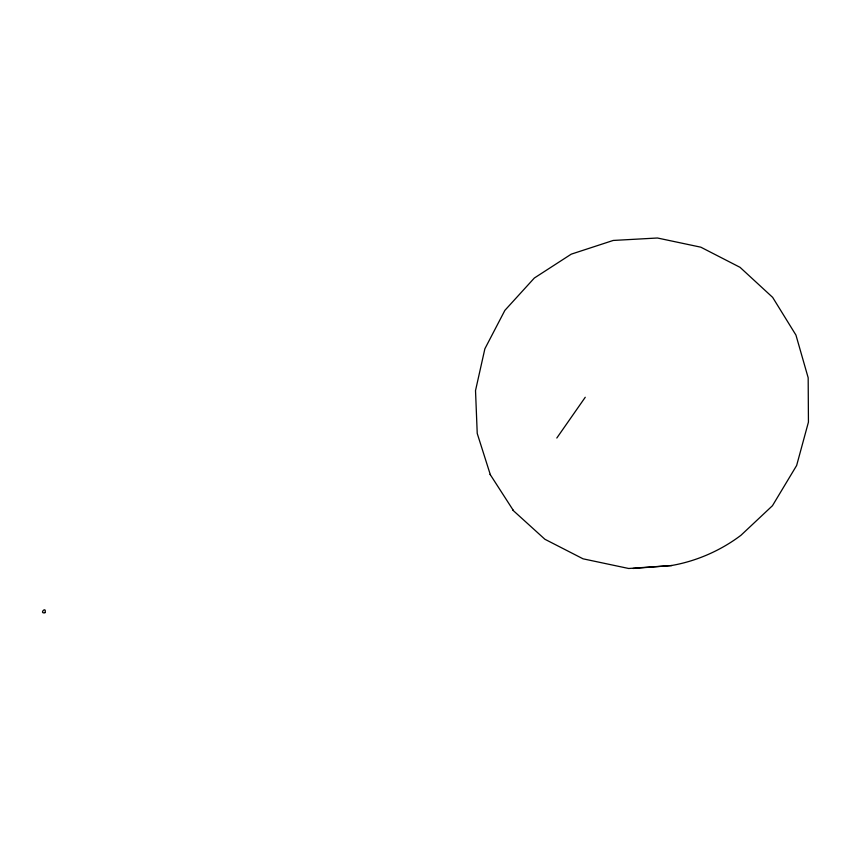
<?xml version="1.0" encoding="UTF-8"?>
<svg xmlns="http://www.w3.org/2000/svg" width="851" height="851" viewBox="0 0 851 851"><rect width="100%" height="100%" fill="white"/><g stroke="black" fill="none" stroke-linecap="round" stroke-linejoin="round"><path stroke-width="1.28" d="M556.809 438.031L585.254 397.268M45.135 612.614C46.528 605.71 38.848 613.762 44.795 612.826M490.059 474.315L513.621 510.887L544.895 539.257L583.052 558.82L628.698 568.489L671.269 565.564C696.32 561.266 720.733 550.586 740.998 535.247L772.463 505.707L796.642 465.486L808.439 422.117L808.173 377.77L795.951 335.092L772.644 297.361L740.04 267.331L700.83 247.184L657.44 238.003L613.22 240.45L571.266 254.151L534.332 278.032L504.888 310.36L484.879 348.772L475.518 390.588L477.23 433.457L490.346 474.762M633.091 568.457L671.95 565.521M512.813 509.877L513.142 510.409"/></g></svg>
